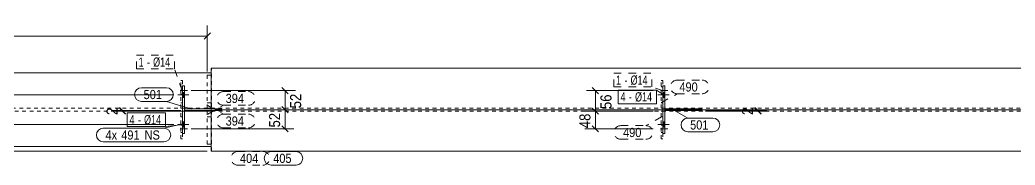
# Model space of a CAD drawing. Header units: millimetres. Extents: x 2 to 1174, y 1 to 825.
# Drawn here: x 573.4 to 842.8, y 514.2 to 553.6 of the extents above; entities that cross this region are included whole.
import ezdxf

# ---------------------------------------------------------------- set-up
doc = ezdxf.new("R2010")
doc.units = ezdxf.units.MM
for name, pattern in [('XKITLINE00', [0]), ('XKITLINE01', [4, 1, -1, 1, -1]), ('XKITLINE02', [4, 2, -2])]:
    doc.linetypes.add(name, pattern=pattern)
for name, color, linetype, lineweight in [('Bolt', 3, 'Continuous', 0), ('BoltMark', 7, 'Continuous', 0), ('Dimensions', 7, 'Continuous', 0), ('Part', 2, 'Continuous', 0), ('PartMark', 7, 'Continuous', 0)]:
    doc.layers.add(name, color=color, linetype=linetype, lineweight=lineweight)
doc.styles.add('ARIAL', font='ARIAL.TTF')
doc.styles.add('ARIAL_NARROW', font='ARIALN.TTF')

# ---------------------------------------------------------------- blocks, each defined once
blk = doc.blocks.new('*A91')
at = {"layer": 'Part'}
blk.add_hatch(color=2, dxfattribs=at).paths.add_polyline_path([(98.43, 530.61), (100.03, 530.61), (99.23, 529.21)], flags=17)
at = {"layer": 'Part', "color": 2, "linetype": 'XKITLINE00', "lineweight": 0}
for p, q in [((69.23, 539.21), (325.49, 539.21)), ((325.59, 539.21), (391.39, 539.21)), ((391.49, 539.21), (457.29, 539.21)), ((457.39, 539.21), (523.19, 539.21)), ((523.29, 539.21), (589.09, 539.21)), ((589.19, 539.21), (625.17, 539.21)), ((625.17, 539.21), (625.17, 529.46)), ((99.23, 529.21), (98.43, 530.61)), ((98.43, 530.61), (100.03, 530.61)), ((100.03, 530.61), (99.23, 529.21)), ((625.17, 519.21), (625.17, 528.96)), ((69.23, 519.21), (325.49, 519.21)), ((325.59, 519.21), (391.39, 519.21)), ((391.49, 519.21), (457.29, 519.21)), ((457.39, 519.21), (523.19, 519.21)), ((523.29, 519.21), (589.09, 519.21)), ((589.19, 519.21), (625.17, 519.21))]:
    blk.add_line(p, q, dxfattribs=at)
at = {"layer": 'Part', "color": 7, "linetype": 'XKITLINE01', "lineweight": 0}
for p, q in [((69.23, 519.21), (69.23, 539.21)), ((69.23, 529.61), (325.49, 529.61)), ((325.49, 528.81), (69.23, 528.81)), ((325.59, 529.61), (391.39, 529.61)), ((391.39, 528.81), (325.59, 528.81)), ((391.49, 529.61), (457.29, 529.61)), ((457.29, 528.81), (391.49, 528.81)), ((457.39, 529.61), (523.19, 529.61)), ((523.19, 528.81), (457.39, 528.81)), ((523.29, 529.61), (589.09, 529.61)), ((589.09, 528.81), (523.29, 528.81)), ((589.19, 529.61), (625.17, 529.61)), ((625.17, 528.81), (589.19, 528.81)), ((625.17, 529.46), (625.17, 528.96))]:
    blk.add_line(p, q, dxfattribs=at)
at = {"layer": 'Part', "color": 2, "linetype": 'XKITLINE00', "lineweight": 0}
blk.add_circle((99.23, 530.11), 1, dxfattribs=at)
blk = doc.blocks.new('*A104')
at = {"layer": 'Part', "color": 2, "linetype": 'XKITLINE00', "lineweight": 0}
for p, q in [((747.49, 522.71), (747.49, 535.71)), ((747.49, 535.71), (747.99, 535.71)), ((747.99, 535.71), (747.99, 522.71)), ((747.99, 522.71), (747.49, 522.71))]:
    blk.add_line(p, q, dxfattribs=at)
blk = doc.blocks.new('*A105')
at = {"layer": 'Part', "color": 7, "linetype": 'XKITLINE01', "lineweight": 0}
for p, q in [((746.99, 529.61), (746.99, 537.11)), ((746.99, 537.11), (747.49, 537.11)), ((747.49, 537.11), (747.49, 529.61)), ((746.99, 531.11), (747.49, 531.11)), ((747.49, 529.61), (746.99, 529.61))]:
    blk.add_line(p, q, dxfattribs=at)
blk = doc.blocks.new('*A106')
at = {"layer": 'Part', "color": 2, "linetype": 'XKITLINE00', "lineweight": 0}
for p, q in [((747.99, 529.46), (757.99, 529.46)), ((757.99, 528.96), (747.99, 528.96)), ((757.99, 528.96), (757.99, 529.46))]:
    blk.add_line(p, q, dxfattribs=at)
at = {"layer": 'Part', "color": 7, "linetype": 'XKITLINE01', "lineweight": 0}
blk.add_line((747.99, 528.96), (747.99, 529.46), dxfattribs=at)
blk.add_line((747.99, 528.96), (747.99, 529.46), dxfattribs=at)
blk = doc.blocks.new('*A107')
at = {"layer": 'Part', "color": 2, "linetype": 'XKITLINE00', "lineweight": 0}
for p, q in [((617.49, 522.71), (617.49, 535.71)), ((617.49, 535.71), (617.99, 535.71)), ((617.99, 535.71), (617.99, 522.71)), ((617.99, 522.71), (617.49, 522.71))]:
    blk.add_line(p, q, dxfattribs=at)
blk = doc.blocks.new('*A108')
at = {"layer": 'Part', "color": 2, "linetype": 'XKITLINE00', "lineweight": 0}
for p, q in [((617.99, 529.46), (627.99, 529.46)), ((627.99, 528.96), (617.99, 528.96)), ((627.99, 528.96), (627.99, 529.46))]:
    blk.add_line(p, q, dxfattribs=at)
at = {"layer": 'Part', "color": 7, "linetype": 'XKITLINE01', "lineweight": 0}
blk.add_line((617.99, 528.96), (617.99, 529.46), dxfattribs=at)
blk.add_line((617.99, 528.96), (617.99, 529.46), dxfattribs=at)
blk = doc.blocks.new('*A115')
at = {"layer": 'Part', "color": 7, "linetype": 'XKITLINE01', "lineweight": 0}
for p, q in [((616.99, 521.31), (616.99, 528.81)), ((616.99, 528.81), (617.49, 528.81)), ((617.49, 528.81), (617.49, 521.31)), ((616.99, 527.31), (617.49, 527.31)), ((617.49, 521.31), (616.99, 521.31))]:
    blk.add_line(p, q, dxfattribs=at)
blk = doc.blocks.new('*A116')
at = {"layer": 'Part', "color": 7, "linetype": 'XKITLINE01', "lineweight": 0}
for p, q in [((616.99, 529.61), (616.99, 537.11)), ((616.99, 537.11), (617.49, 537.11)), ((617.49, 537.11), (617.49, 529.61)), ((616.99, 531.11), (617.49, 531.11)), ((617.49, 529.61), (616.99, 529.61))]:
    blk.add_line(p, q, dxfattribs=at)
blk = doc.blocks.new('*A121')
at = {"layer": 'Part', "color": 7, "linetype": 'XKITLINE01', "lineweight": 0}
for p, q in [((746.99, 521.31), (746.99, 528.81)), ((746.99, 528.81), (747.49, 528.81)), ((747.49, 528.81), (747.49, 521.31)), ((746.99, 527.31), (747.49, 527.31)), ((747.49, 521.31), (746.99, 521.31))]:
    blk.add_line(p, q, dxfattribs=at)
blk = doc.blocks.new('*A131')
at = {"layer": 'Part', "color": 7, "linetype": 'XKITLINE01', "lineweight": 0}
for p, q in [((625.17, 529.61), (625.17, 529.61)), ((625.17, 529.61), (1024.26, 529.61)), ((625.17, 528.81), (625.17, 529.61)), ((625.17, 528.81), (625.17, 529.61)), ((1024.26, 528.81), (625.17, 528.81)), ((1012.95, 528.81), (1012.95, 529.61)), ((1024.26, 529.61), (1024.26, 528.81))]:
    blk.add_line(p, q, dxfattribs=at)
blk = doc.blocks.new('*A132')
at = {"layer": 'Part', "color": 7, "linetype": 'XKITLINE01', "lineweight": 0}
for p, q in [((624.17, 528.81), (624.17, 519.81)), ((625.17, 528.81), (624.17, 528.81)), ((625.17, 519.81), (625.17, 528.81)), ((625.17, 527.31), (624.17, 527.31)), ((624.17, 519.81), (625.17, 519.81))]:
    blk.add_line(p, q, dxfattribs=at)
blk = doc.blocks.new('*A133')
at = {"layer": 'Part', "color": 7, "linetype": 'XKITLINE01', "lineweight": 0}
for p, q in [((624.17, 538.61), (624.17, 529.61)), ((625.17, 538.61), (624.17, 538.61)), ((625.17, 529.61), (625.17, 538.61)), ((625.17, 531.11), (624.17, 531.11)), ((624.17, 529.61), (625.17, 529.61))]:
    blk.add_line(p, q, dxfattribs=at)
blk = doc.blocks.new('*A136')
at = {"layer": 'Part', "color": 7, "linetype": 'XKITLINE01', "lineweight": 0}
for p, q in [((1012.95, 540.46), (625.17, 540.46)), ((625.17, 540.46), (625.17, 517.96)), ((625.34, 517.96), (625.34, 540.46)), ((1012.78, 517.96), (1012.78, 540.46)), ((1012.95, 540.46), (1012.95, 517.96)), ((625.17, 517.96), (1012.95, 517.96))]:
    blk.add_line(p, q, dxfattribs=at)
blk = doc.blocks.new('*A138')
at = {"layer": 'Part', "color": 2, "linetype": 'XKITLINE00', "lineweight": 0}
for p, q in [((1024.26, 540.46), (625.17, 540.46)), ((625.17, 540.46), (625.17, 529.46)), ((1024.26, 540.46), (1024.26, 529.71)), ((625.17, 517.96), (625.17, 528.96)), ((1024.26, 517.96), (1024.26, 528.71)), ((1024.26, 517.96), (625.17, 517.96))]:
    blk.add_line(p, q, dxfattribs=at)
at = {"layer": 'Part', "color": 7, "linetype": 'XKITLINE01', "lineweight": 0}
for p, q in [((625.17, 529.46), (625.17, 528.96)), ((1024.26, 529.71), (1024.26, 528.71))]:
    blk.add_line(p, q, dxfattribs=at)
blk = doc.blocks.new('*A164')
at = {"layer": 'Bolt'}
for points in [[(747.49, 533.91), (747.99, 533.91), (747.99, 532.51), (747.49, 532.51)], [(747.49, 533.91), (747.99, 533.91), (747.99, 532.51), (747.49, 532.51)], [(747.49, 525.91), (747.99, 525.91), (747.99, 524.51), (747.49, 524.51)], [(747.49, 525.91), (747.99, 525.91), (747.99, 524.51), (747.49, 524.51)]]:
    blk.add_hatch(color=3, dxfattribs=at).paths.add_polyline_path(points, flags=17)
at = {"layer": 'Bolt', "color": 3, "linetype": 'XKITLINE00', "lineweight": 0}
for p, q in [((747.99, 533.91), (747.49, 533.91)), ((747.99, 533.91), (747.49, 533.91)), ((749.15, 533.21), (746.15, 533.21)), ((749.15, 533.21), (746.15, 533.21)), ((747.99, 532.51), (747.49, 532.51)), ((747.99, 532.51), (747.49, 532.51)), ((747.99, 525.91), (747.49, 525.91)), ((747.99, 525.91), (747.49, 525.91)), ((749.15, 525.21), (746.15, 525.21)), ((749.15, 525.21), (746.15, 525.21)), ((747.99, 524.51), (747.49, 524.51)), ((747.99, 524.51), (747.49, 524.51))]:
    blk.add_line(p, q, dxfattribs=at)
blk = doc.blocks.new('*A165')
at = {"layer": 'Bolt', "color": 3, "linetype": 'XKITLINE02', "lineweight": 0}
for p, q in [((748.84, 534.41), (745.84, 534.41)), ((747.49, 535.39), (746.99, 535.39)), ((747.49, 533.42), (746.99, 533.42))]:
    blk.add_line(p, q, dxfattribs=at)
blk = doc.blocks.new('*A166')
at = {"layer": 'Bolt'}
for points in [[(617.49, 533.91), (617.99, 533.91), (617.99, 532.51), (617.49, 532.51)], [(617.49, 533.91), (617.99, 533.91), (617.99, 532.51), (617.49, 532.51)], [(617.49, 525.91), (617.99, 525.91), (617.99, 524.51), (617.49, 524.51)], [(617.49, 525.91), (617.99, 525.91), (617.99, 524.51), (617.49, 524.51)]]:
    blk.add_hatch(color=3, dxfattribs=at).paths.add_polyline_path(points, flags=17)
at = {"layer": 'Bolt', "color": 3, "linetype": 'XKITLINE00', "lineweight": 0}
for p, q in [((617.99, 533.91), (617.49, 533.91)), ((617.99, 533.91), (617.49, 533.91)), ((619.15, 533.21), (616.15, 533.21)), ((619.15, 533.21), (616.15, 533.21)), ((617.99, 532.51), (617.49, 532.51)), ((617.99, 532.51), (617.49, 532.51)), ((617.99, 525.91), (617.49, 525.91)), ((617.99, 525.91), (617.49, 525.91)), ((619.15, 525.21), (616.15, 525.21)), ((619.15, 525.21), (616.15, 525.21)), ((617.99, 524.51), (617.49, 524.51)), ((617.99, 524.51), (617.49, 524.51))]:
    blk.add_line(p, q, dxfattribs=at)
blk = doc.blocks.new('*A170')
at = {"layer": 'Bolt', "color": 3, "linetype": 'XKITLINE02', "lineweight": 0}
for p, q in [((618.84, 524.01), (615.84, 524.01)), ((617.49, 524.99), (616.99, 524.99)), ((617.49, 523.02), (616.99, 523.02))]:
    blk.add_line(p, q, dxfattribs=at)
blk = doc.blocks.new('*A171')
at = {"layer": 'Bolt', "color": 3, "linetype": 'XKITLINE02', "lineweight": 0}
for p, q in [((618.84, 534.41), (615.84, 534.41)), ((617.49, 535.39), (616.99, 535.39)), ((617.49, 533.42), (616.99, 533.42))]:
    blk.add_line(p, q, dxfattribs=at)
blk = doc.blocks.new('*A172')
at = {"layer": 'Bolt', "color": 3, "linetype": 'XKITLINE02', "lineweight": 0}
for p, q in [((748.84, 524.01), (745.84, 524.01)), ((747.49, 524.99), (746.99, 524.99)), ((747.49, 523.02), (746.99, 523.02))]:
    blk.add_line(p, q, dxfattribs=at)
blk = doc.blocks.new('*A316')
at = {"layer": 'Dimensions', "color": 7, "linetype": 'XKITLINE00', "lineweight": 0}
for p, q in [((373.38, 526.06), (375.07, 524.36)), ((615.15, 525.21), (371.38, 525.21)), ((374.23, 517.96), (374.23, 525.21)), ((624.17, 517.96), (371.38, 517.96)), ((373.38, 518.81), (375.07, 517.11))]:
    blk.add_line(p, q, dxfattribs=at)
at = {"layer": 'Dimensions', "color": 3}
for p in [(374.23, 525.21), (374.23, 517.96)]:
    blk.add_point(p, dxfattribs=at)
at = {"layer": 'Dimensions', "color": 3, "style": 'ARIAL', "width": 0.85}
blk.add_text('73', height=3, rotation=90.0002, dxfattribs=at).set_placement((372.88, 519.36))
blk = doc.blocks.new('*A317')
at = {"layer": 'Dimensions', "color": 7, "linetype": 'XKITLINE00', "lineweight": 0}
for p, q in [((373.38, 534.06), (375.07, 532.36)), ((615.15, 533.21), (371.38, 533.21)), ((374.23, 525.21), (374.23, 533.21)), ((373.38, 526.06), (375.07, 524.36)), ((615.15, 525.21), (371.38, 525.21))]:
    blk.add_line(p, q, dxfattribs=at)
at = {"layer": 'Dimensions', "color": 3}
for p in [(374.23, 533.21), (374.23, 525.21)]:
    blk.add_point(p, dxfattribs=at)
at = {"layer": 'Dimensions', "color": 3, "style": 'ARIAL', "width": 0.85}
blk.add_text('80', height=3, rotation=90.0002, dxfattribs=at).set_placement((372.88, 526.98))
blk = doc.blocks.new('*A319')
at = {"layer": 'Dimensions', "color": 7, "linetype": 'XKITLINE00', "lineweight": 0}
for p, q in [((265.74, 550.06), (264.05, 548.36)), ((264.89, 539.61), (264.89, 552.06)), ((625.01, 550.06), (623.32, 548.36)), ((624.17, 539.61), (624.17, 552.06)), ((264.89, 549.21), (624.17, 549.21))]:
    blk.add_line(p, q, dxfattribs=at)
at = {"layer": 'Dimensions', "color": 3}
for p in [(264.89, 549.21), (624.17, 549.21)]:
    blk.add_point(p, dxfattribs=at)
at = {"layer": 'Dimensions', "color": 3, "style": 'ARIAL', "width": 0.85}
blk.add_text('6798', height=3, dxfattribs=at).set_placement((440.08, 550.56))
blk = doc.blocks.new('*A342')
at = {"layer": 'Dimensions', "color": 7, "linetype": 'XKITLINE00', "lineweight": 0}
for p, q in [((626.17, 529.21), (1044.08, 529.21)), ((1025.26, 528.81), (1044.08, 528.81)), ((1040.38, 530.06), (1042.07, 528.36)), ((1040.38, 529.66), (1042.07, 527.96)), ((1041.23, 528.81), (1041.23, 529.21))]:
    blk.add_line(p, q, dxfattribs=at)
at = {"layer": 'Dimensions', "color": 3}
for p in [(1041.23, 529.21), (1041.23, 528.81)]:
    blk.add_point(p, dxfattribs=at)
at = {"layer": 'Dimensions', "color": 3, "style": 'ARIAL', "width": 0.85}
blk.add_text('4', height=3, rotation=90.0002, dxfattribs=at).set_placement((1045.58, 527.89))
blk = doc.blocks.new('*A344')
at = {"layer": 'Dimensions', "color": 7, "linetype": 'XKITLINE00', "lineweight": 0}
for p, q in [((616.99, 528.96), (598.38, 528.96)), ((624.17, 528.81), (598.38, 528.81)), ((600.38, 529.81), (602.07, 528.11)), ((600.38, 529.66), (602.07, 527.96)), ((601.23, 528.81), (601.23, 528.96))]:
    blk.add_line(p, q, dxfattribs=at)
at = {"layer": 'Dimensions', "color": 3}
for p in [(601.23, 528.96), (601.23, 528.81)]:
    blk.add_point(p, dxfattribs=at)
at = {"layer": 'Dimensions', "color": 3, "style": 'ARIAL', "width": 0.85}
blk.add_text('2', height=3, rotation=90.0002, dxfattribs=at).set_placement((599.88, 527.77))
blk = doc.blocks.new('*A346')
at = {"layer": 'Dimensions', "color": 7, "linetype": 'XKITLINE00', "lineweight": 0}
for p, q in [((758.99, 528.96), (775.63, 528.96)), ((758.99, 528.81), (775.63, 528.81)), ((772.38, 529.81), (774.07, 528.11)), ((772.38, 529.66), (774.07, 527.96)), ((773.23, 528.81), (773.23, 528.96))]:
    blk.add_line(p, q, dxfattribs=at)
at = {"layer": 'Dimensions', "color": 3}
for p in [(773.23, 528.96), (773.23, 528.81)]:
    blk.add_point(p, dxfattribs=at)
at = {"layer": 'Dimensions', "color": 3, "style": 'ARIAL', "width": 0.85}
blk.add_text('2', height=3, rotation=90.0002, dxfattribs=at).set_placement((771.88, 527.77))
blk = doc.blocks.new('*A348')
at = {"layer": 'BoltMark', "color": 7, "linetype": 'XKITLINE02', "lineweight": 0}
for p, q in [((604.97, 543.98), (615.27, 543.98)), ((604.97, 540.28), (604.97, 543.98)), ((615.27, 540.28), (615.27, 543.98)), ((604.97, 540.28), (615.27, 540.28)), ((617.34, 534.41), (615.27, 540.28))]:
    blk.add_line(p, q, dxfattribs=at)
at = {"layer": 'BoltMark', "color": 3, "style": 'ARIAL_NARROW', "width": 0.85}
for s, p in [('1', (605.57, 540.88)), ('-', (607.84, 540.88)), ('Ø14', (609.5, 540.88))]:
    blk.add_text(s, height=2.5, dxfattribs=at).set_placement(p)
blk = doc.blocks.new('*A350')
at = {"layer": 'BoltMark', "color": 7, "linetype": 'XKITLINE00', "lineweight": 0}
for p, q in [((602.52, 528.35), (612.82, 528.35)), ((602.52, 524.65), (602.52, 528.35)), ((612.82, 524.65), (612.82, 528.35)), ((602.52, 524.65), (612.82, 524.65)), ((617.65, 525.21), (612.82, 524.65))]:
    blk.add_line(p, q, dxfattribs=at)
at = {"layer": 'BoltMark', "color": 3, "style": 'ARIAL_NARROW', "width": 0.85}
for s, p in [('4', (603.12, 525.25)), ('-', (605.39, 525.25)), ('Ø14', (607.05, 525.25))]:
    blk.add_text(s, height=2.5, dxfattribs=at).set_placement(p)
blk = doc.blocks.new('*A351')
at = {"layer": 'BoltMark', "color": 7, "linetype": 'XKITLINE02', "lineweight": 0}
for p, q in [((734.21, 539.09), (744.51, 539.09)), ((734.21, 535.39), (734.21, 539.09)), ((744.51, 535.39), (744.51, 539.09)), ((734.21, 535.39), (744.51, 535.39)), ((747.34, 534.41), (744.51, 535.39))]:
    blk.add_line(p, q, dxfattribs=at)
at = {"layer": 'BoltMark', "color": 3, "style": 'ARIAL_NARROW', "width": 0.85}
for s, p in [('1', (734.81, 535.99)), ('-', (737.08, 535.99)), ('Ø14', (738.74, 535.99))]:
    blk.add_text(s, height=2.5, dxfattribs=at).set_placement(p)
blk = doc.blocks.new('*A352')
at = {"layer": 'BoltMark', "color": 7, "linetype": 'XKITLINE00', "lineweight": 0}
for p, q in [((735.42, 534.54), (745.72, 534.54)), ((735.42, 530.84), (735.42, 534.54)), ((745.72, 530.84), (745.72, 534.54)), ((747.65, 533.21), (745.72, 534.54)), ((735.42, 530.84), (745.72, 530.84))]:
    blk.add_line(p, q, dxfattribs=at)
at = {"layer": 'BoltMark', "color": 3, "style": 'ARIAL_NARROW', "width": 0.85}
for s, p in [('4', (736.02, 531.44)), ('Ø14', (739.95, 531.44)), ('-', (738.29, 531.44))]:
    blk.add_text(s, height=2.5, dxfattribs=at).set_placement(p)
blk = doc.blocks.new('*A356')
at = {"layer": 'PartMark', "color": 7, "linetype": 'XKITLINE00', "lineweight": 0}
for p, q in [((641.42, 517.86), (648.18, 517.86)), ((641.42, 514.16), (648.18, 514.16))]:
    blk.add_line(p, q, dxfattribs=at)
for centre, start, end in [((641.42, 516.01), 90, 270), ((648.18, 516.01), 270, 90)]:
    blk.add_arc(centre, 1.85, start, end, dxfattribs=at)
at = {"layer": 'PartMark', "color": 3, "style": 'ARIAL', "width": 0.85}
blk.add_text('405', height=2.5, dxfattribs=at).set_placement((642.02, 514.76))
blk = doc.blocks.new('*A357')
at = {"layer": 'PartMark', "color": 7, "linetype": 'XKITLINE02', "lineweight": 0}
for p, q in [((632.42, 517.86), (639.18, 517.86)), ((632.42, 514.16), (639.18, 514.16))]:
    blk.add_line(p, q, dxfattribs=at)
for centre, start, end in [((632.42, 516.01), 90, 270), ((639.18, 516.01), 270, 90)]:
    blk.add_arc(centre, 1.85, start, end, dxfattribs=at)
at = {"layer": 'PartMark', "color": 3, "style": 'ARIAL', "width": 0.85}
blk.add_text('404', height=2.5, dxfattribs=at).set_placement((633.02, 514.76))
blk = doc.blocks.new('*A358')
at = {"layer": 'PartMark', "color": 7, "linetype": 'XKITLINE02', "lineweight": 0}
for p, q in [((624.29, 530.38), (628.53, 527.99)), ((628.53, 527.99), (635.29, 527.99)), ((628.53, 524.29), (635.29, 524.29))]:
    blk.add_line(p, q, dxfattribs=at)
for centre, start, end in [((628.53, 526.14), 90, 270), ((635.29, 526.14), 270, 90)]:
    blk.add_arc(centre, 1.85, start, end, dxfattribs=at)
at = {"layer": 'PartMark', "color": 3, "style": 'ARIAL', "width": 0.85}
blk.add_text('394', height=2.5, dxfattribs=at).set_placement((629.13, 524.89))
blk = doc.blocks.new('*A359')
at = {"layer": 'PartMark', "color": 7, "linetype": 'XKITLINE02', "lineweight": 0}
for p, q in [((628.53, 534.12), (635.29, 534.12)), ((624.29, 528.03), (628.53, 530.42)), ((628.53, 530.42), (635.29, 530.42))]:
    blk.add_line(p, q, dxfattribs=at)
for centre, start, end in [((628.53, 532.27), 90, 270), ((635.29, 532.27), 270, 90)]:
    blk.add_arc(centre, 1.85, start, end, dxfattribs=at)
at = {"layer": 'PartMark', "color": 3, "style": 'ARIAL', "width": 0.85}
blk.add_text('394', height=2.5, dxfattribs=at).set_placement((629.13, 531.02))
blk = doc.blocks.new('*A366')
at = {"layer": 'PartMark', "color": 7, "linetype": 'XKITLINE02', "lineweight": 0}
for p, q in [((747.12, 527.28), (742.88, 524.88)), ((736.11, 524.88), (742.88, 524.88)), ((736.11, 521.18), (742.88, 521.18))]:
    blk.add_line(p, q, dxfattribs=at)
for centre, start, end in [((736.11, 523.03), 90, 270), ((742.88, 523.03), 270, 90)]:
    blk.add_arc(centre, 1.85, start, end, dxfattribs=at)
at = {"layer": 'PartMark', "color": 3, "style": 'ARIAL', "width": 0.85}
blk.add_text('490', height=2.5, dxfattribs=at).set_placement((736.71, 521.78))
blk = doc.blocks.new('*A369')
at = {"layer": 'PartMark', "color": 7, "linetype": 'XKITLINE00', "lineweight": 0}
for p, q in [((606.33, 535.18), (613.09, 535.18)), ((606.33, 531.48), (613.09, 531.48)), ((620.02, 529.33), (613.09, 531.48))]:
    blk.add_line(p, q, dxfattribs=at)
for centre, start, end in [((606.33, 533.33), 90, 270), ((613.09, 533.33), 270, 90)]:
    blk.add_arc(centre, 1.85, start, end, dxfattribs=at)
at = {"layer": 'PartMark', "color": 3, "style": 'ARIAL', "width": 0.85}
blk.add_text('501', height=2.5, dxfattribs=at).set_placement((606.93, 532.08))
blk = doc.blocks.new('*A370')
at = {"layer": 'PartMark', "color": 7, "linetype": 'XKITLINE00', "lineweight": 0}
for p, q in [((750.02, 529.33), (754.26, 526.93)), ((754.26, 526.93), (761.02, 526.93)), ((754.26, 523.23), (761.02, 523.23))]:
    blk.add_line(p, q, dxfattribs=at)
for centre, start, end in [((754.26, 525.08), 90, 270), ((761.02, 525.08), 270, 90)]:
    blk.add_arc(centre, 1.85, start, end, dxfattribs=at)
at = {"layer": 'PartMark', "color": 3, "style": 'ARIAL', "width": 0.85}
blk.add_text('501', height=2.5, dxfattribs=at).set_placement((754.86, 523.83))
blk = doc.blocks.new('*A371')
at = {"layer": 'PartMark', "color": 7, "linetype": 'XKITLINE02', "lineweight": 0}
for p, q in [((751.36, 537.23), (758.12, 537.23)), ((747.12, 531.14), (751.36, 533.53)), ((751.36, 533.53), (758.12, 533.53))]:
    blk.add_line(p, q, dxfattribs=at)
for centre, start, end in [((751.36, 535.38), 90, 270), ((758.12, 535.38), 270, 90)]:
    blk.add_arc(centre, 1.85, start, end, dxfattribs=at)
at = {"layer": 'PartMark', "color": 3, "style": 'ARIAL', "width": 0.85}
blk.add_text('490', height=2.5, dxfattribs=at).set_placement((751.96, 534.13))
blk = doc.blocks.new('*A374')
at = {"layer": 'PartMark', "color": 7, "linetype": 'XKITLINE00', "lineweight": 0}
for p, q in [((617.62, 525.34), (612.42, 524.19)), ((596.01, 524.19), (612.42, 524.19)), ((596.01, 520.49), (612.42, 520.49))]:
    blk.add_line(p, q, dxfattribs=at)
for centre, start, end in [((596.01, 522.34), 90, 270), ((612.42, 522.34), 270, 90)]:
    blk.add_arc(centre, 1.85, start, end, dxfattribs=at)
at = {"layer": 'PartMark', "color": 3, "style": 'ARIAL', "width": 0.85}
for s, p in [('4x', (596.61, 521.09)), ('491', (600.88, 521.09)), ('NS', (607.19, 521.09))]:
    blk.add_text(s, height=2.5, dxfattribs=at).set_placement(p)
blk = doc.blocks.new('*A375')
at = {"layer": 'Dimensions', "color": 7, "linetype": 'XKITLINE00', "lineweight": 0}
for p, q in [((626.17, 529.21), (647.63, 529.21)), ((644.38, 530.06), (646.07, 528.36)), ((645.23, 524.01), (645.23, 529.21)), ((619.84, 524.01), (647.63, 524.01)), ((644.38, 524.86), (646.07, 523.16))]:
    blk.add_line(p, q, dxfattribs=at)
at = {"layer": 'Dimensions', "color": 3}
for p in [(645.23, 529.21), (645.23, 524.01)]:
    blk.add_point(p, dxfattribs=at)
at = {"layer": 'Dimensions', "color": 3, "style": 'ARIAL', "width": 0.85}
blk.add_text('52', height=3, rotation=90.0002, dxfattribs=at).set_placement((643.88, 524.38))
blk = doc.blocks.new('*A376')
at = {"layer": 'Dimensions', "color": 7, "linetype": 'XKITLINE00', "lineweight": 0}
for p, q in [((619.84, 534.41), (648.08, 534.41)), ((644.38, 535.26), (646.07, 533.56)), ((645.23, 529.21), (645.23, 534.41)), ((626.17, 529.21), (648.08, 529.21)), ((644.38, 530.06), (646.07, 528.36))]:
    blk.add_line(p, q, dxfattribs=at)
at = {"layer": 'Dimensions', "color": 3}
for p in [(645.23, 534.41), (645.23, 529.21)]:
    blk.add_point(p, dxfattribs=at)
at = {"layer": 'Dimensions', "color": 3, "style": 'ARIAL', "width": 0.85}
blk.add_text('52', height=3, rotation=90.0002, dxfattribs=at).set_placement((649.58, 529.58))
blk = doc.blocks.new('*A377')
at = {"layer": 'Dimensions', "color": 7, "linetype": 'XKITLINE00', "lineweight": 0}
for p, q in [((744.84, 528.81), (726.38, 528.81)), ((728.38, 529.66), (730.07, 527.96)), ((729.23, 524.01), (729.23, 528.81)), ((744.84, 524.01), (726.38, 524.01)), ((728.38, 524.86), (730.07, 523.16))]:
    blk.add_line(p, q, dxfattribs=at)
at = {"layer": 'Dimensions', "color": 3}
for p in [(729.23, 528.81), (729.23, 524.01)]:
    blk.add_point(p, dxfattribs=at)
at = {"layer": 'Dimensions', "color": 3, "style": 'ARIAL', "width": 0.85}
blk.add_text('48', height=3, rotation=90.0002, dxfattribs=at).set_placement((727.88, 524.18))
blk = doc.blocks.new('*A378')
at = {"layer": 'Dimensions', "color": 7, "linetype": 'XKITLINE00', "lineweight": 0}
for p, q in [((744.84, 534.41), (726.83, 534.41)), ((728.38, 535.26), (730.07, 533.56)), ((729.23, 528.81), (729.23, 534.41)), ((744.84, 528.81), (726.83, 528.81)), ((728.38, 529.66), (730.07, 527.96))]:
    blk.add_line(p, q, dxfattribs=at)
at = {"layer": 'Dimensions', "color": 3}
for p in [(729.23, 534.41), (729.23, 528.81)]:
    blk.add_point(p, dxfattribs=at)
at = {"layer": 'Dimensions', "color": 3, "style": 'ARIAL', "width": 0.85}
blk.add_text('56', height=3, rotation=90.0002, dxfattribs=at).set_placement((733.58, 529.38))

msp = doc.modelspace()

# ---------------------------------------------------------------- block references
at = {"lineweight": 0}
for name in ['*A319', '*A348', '*A136', '*A138', '*A351', '*A116', '*A133', '*A105', '*A371', '*A317', '*A369', '*A171', '*A166', '*A107', '*A376', '*A359', '*A378', '*A352', '*A165', '*A164', '*A104', '*A344', '*A350', '*A115', '*A108', '*A375', '*A132', '*A358', '*A131', '*A342', '*A377', '*A121', '*A106', '*A370', '*A346', '*A316', '*A374', '*A366', '*A170', '*A172', '*A357', '*A356']:
    msp.add_blockref(name, (0, 0), dxfattribs=at)
at = {"layer": 'Part', "lineweight": 0}
msp.add_blockref('*A91', (0, 0), dxfattribs=at)

doc.saveas('drawing.dxf')
